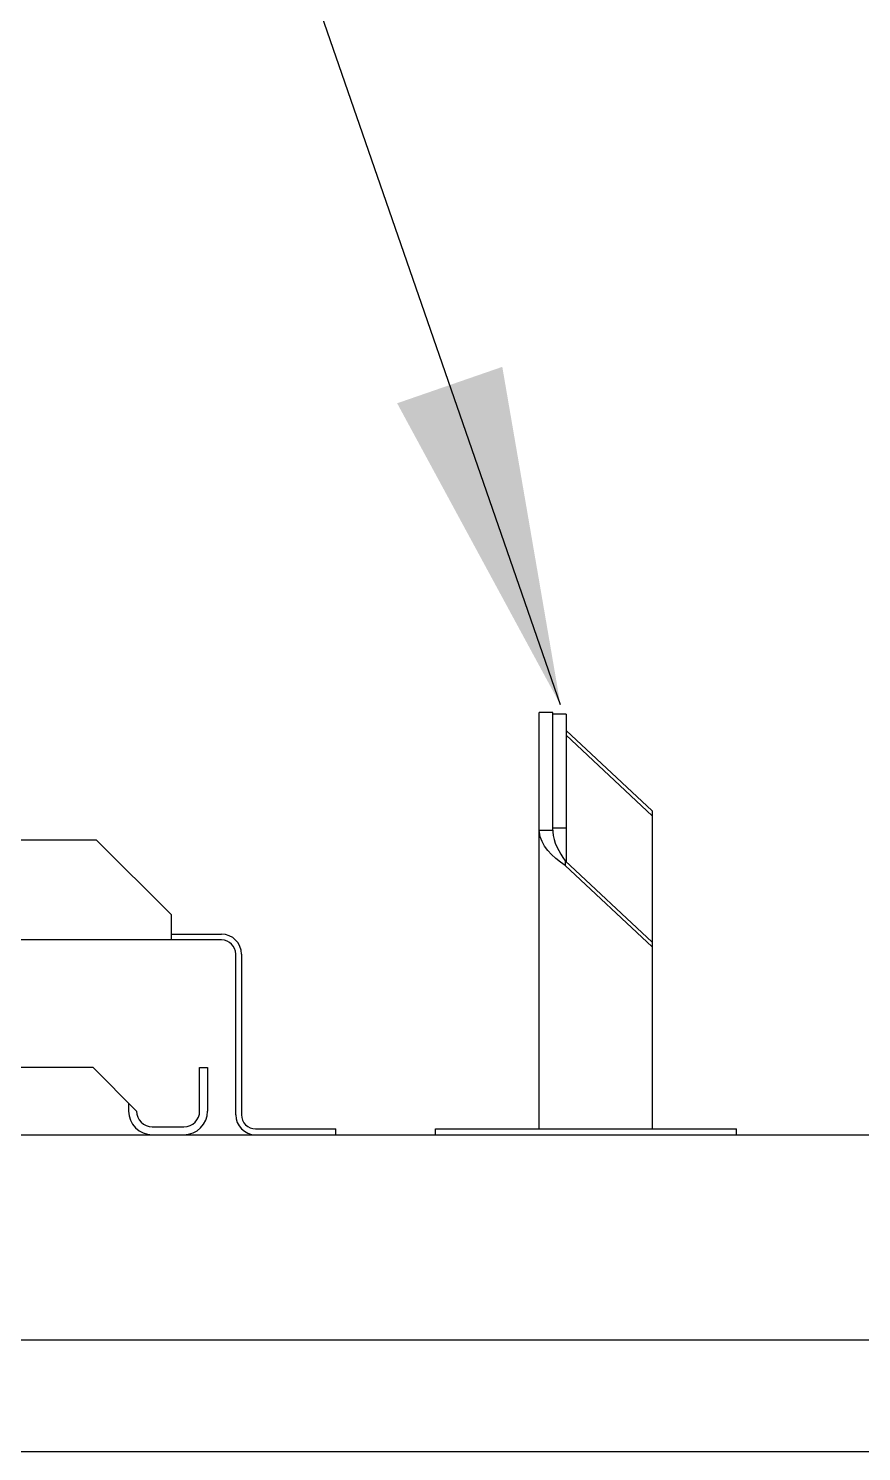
# Model space of a CAD drawing. Header units: millimetres. Extents: x 16200 to 32328, y 18593 to 29476.
# Drawn here: x 16688.8 to 16697.1, y 18973.5 to 18987.69 of the extents above; entities that cross this region are included whole.
import ezdxf

# ---------------------------------------------------------------- set-up
doc = ezdxf.new("R2010")
doc.units = ezdxf.units.MM
doc.header["$LTSCALE"] = 5
doc.layers.add('UNIT', color=6, linetype='Continuous')
doc.styles.add('SUBMITTAL', font='romans.shx', dxfattribs={"width": 0.75})
doc.dimstyles.new('SUBMITTAL', dxfattribs={"dimtxt": 0.09375, "dimasz": 0.09375, "dimexe": 0.03125, "dimexo": 0.0625, "dimgap": 0.0625, "dimtad": 0, "dimdec": 4, "dimzin": 4, "dimdsep": 46, "dimlunit": 4, "dimtxsty": 'SUBMITTAL', "dimcen": 0.09375, "dimclre": 6, "dimadec": 0, "dimazin": 0, "dimtfac": 1, "dimtdec": 0, "dimtofl": 0, "dimtmove": 0, "dimatfit": 3, "dimfxl": 0, "dimfrac": 2, "dimtolj": 1, "dimtzin": 4, "dimarcsym": 0})

msp = doc.modelspace()

# ---------------------------------------------------------------- linework, layer by layer
at = {"layer": 'UNIT'}
for p, q in [((16693.8899, 18976.7168), (16693.8899, 18980.8702)), ((16694.0239, 18980.8702), (16693.8899, 18980.8702)), ((16694.0239, 18979.6973), (16694.0239, 18980.8702)), ((16694.1579, 18980.8515), (16694.0239, 18980.8515)), ((16694.1579, 18980.8515), (16694.1579, 18979.3833)), ((16694.1579, 18980.6904), (16695.0149, 18979.8874)), ((16695.0149, 18979.8406), (16694.1579, 18980.6436)), ((16695.0149, 18979.8874), (16695.0149, 18976.7168)), ((16693.8899, 18979.6973), (16694.0239, 18979.6973)), ((16694.1579, 18979.716), (16694.0239, 18979.716)), ((16687.2587, 18979.6008), (16689.4714, 18979.6008)), ((16689.4714, 18979.6008), (16690.2214, 18978.8508)), ((16694.1489, 18979.3918), (16695.0149, 18978.5804)), ((16694.1489, 18979.3918), (16694.1489, 18979.345)), ((16695.0149, 18978.5335), (16694.1489, 18979.345)), ((16690.2214, 18978.6008), (16690.2214, 18978.8508)), ((16690.7214, 18978.6008), (16687.5467, 18978.6008)), ((16690.2214, 18978.6588), (16690.7214, 18978.6588)), ((16690.8624, 18976.8578), (16690.8624, 18978.4598)), ((16690.9204, 18978.4598), (16690.9204, 18976.8578)), ((16689.4401, 18977.3281), (16653.5346, 18977.3281)), ((16689.4401, 18977.3281), (16689.8732, 18976.895)), ((16690.5031, 18976.895), (16690.5031, 18977.3281)), ((16690.5031, 18977.3281), (16690.5819, 18977.3281)), ((16690.5819, 18977.3281), (16690.5819, 18976.895)), ((16689.7945, 18976.9737), (16689.7945, 18976.895)), ((16690.0307, 18976.7375), (16690.3457, 18976.7375)), ((16691.0614, 18976.7168), (16691.8624, 18976.7168)), ((16691.8624, 18976.6588), (16691.8624, 18976.7168)), ((16692.8565, 18976.7168), (16695.8565, 18976.7168)), ((16692.8565, 18976.6588), (16692.8565, 18976.7168)), ((16695.8565, 18976.6588), (16695.8565, 18976.7168)), ((16506.1124, 18976.6588), (16742.3565, 18976.6588)), ((16695.0149, 18976.6588), (16695.0149, 18976.6502)), ((16742.3565, 18974.6092), (16506.1124, 18974.6092)), ((16510.3624, 18973.4997), (16738.1065, 18973.4997))]:
    msp.add_line(p, q, dxfattribs=at)
for centre, radius, start, end in [((16690.7214, 18978.4598), 0.199, 0, 90), ((16690.7214, 18978.4598), 0.141, 0, 90), ((16690.0307, 18976.895), 0.2362, 180, 270), ((16690.0307, 18976.895), 0.1575, 180, 270), ((16690.3457, 18976.895), 0.2362, 270, 0), ((16690.3457, 18976.895), 0.1575, 270, 0), ((16691.0614, 18976.8578), 0.199, 180, 270), ((16691.0614, 18976.8578), 0.141, 180, 270)]:
    msp.add_arc(centre, radius, start, end, dxfattribs=at)
for points, knots in [([(16694.0254, 18980.8515), (16694.0249, 18980.8545), (16694.0246, 18980.8575), (16694.0243, 18980.8605), (16694.0241, 18980.8638), (16694.0239, 18980.867), (16694.0239, 18980.8702)], [0.903417554, 0.903417554, 0.903417554, 0.903417554, 0.949808972, 0.949808972, 0.949808972, 1, 1, 1, 1]), ([(16694.1489, 18979.345), (16694.0201, 18979.4279), (16693.9009, 18979.5493), (16693.8908, 18979.6771), (16693.8902, 18979.6838), (16693.8899, 18979.6906), (16693.8899, 18979.6973)], [0, 0, 0, 0, 0.949809, 0.949809, 0.949809, 1, 1, 1, 1]), ([(16694.0239, 18979.6973), (16694.0239, 18979.6918), (16694.0241, 18979.6863), (16694.0243, 18979.6807), (16694.0292, 18979.5762), (16694.0868, 18979.4747), (16694.1489, 18979.3918)], [-1, -1, -1, -1, -0.949809, -0.949809, -0.949809, 0, 0, 0, 0])]:
    msp.add_open_spline(points, degree=3, knots=knots, dxfattribs=at)

# ---------------------------------------------------------------- leaders
for points in [[(16742.7486, 18980.974), (16729.1466, 18999.2204), (16522.6653, 18999.2204)], [(16694.1012, 18980.9454), (16687.7727, 18999.2204)]]:
    msp.add_leader(points, dimstyle='SUBMITTAL', override={"dimscale": 36, "dimarcsym": 1}, dxfattribs=at)

doc.saveas('drawing.dxf')
